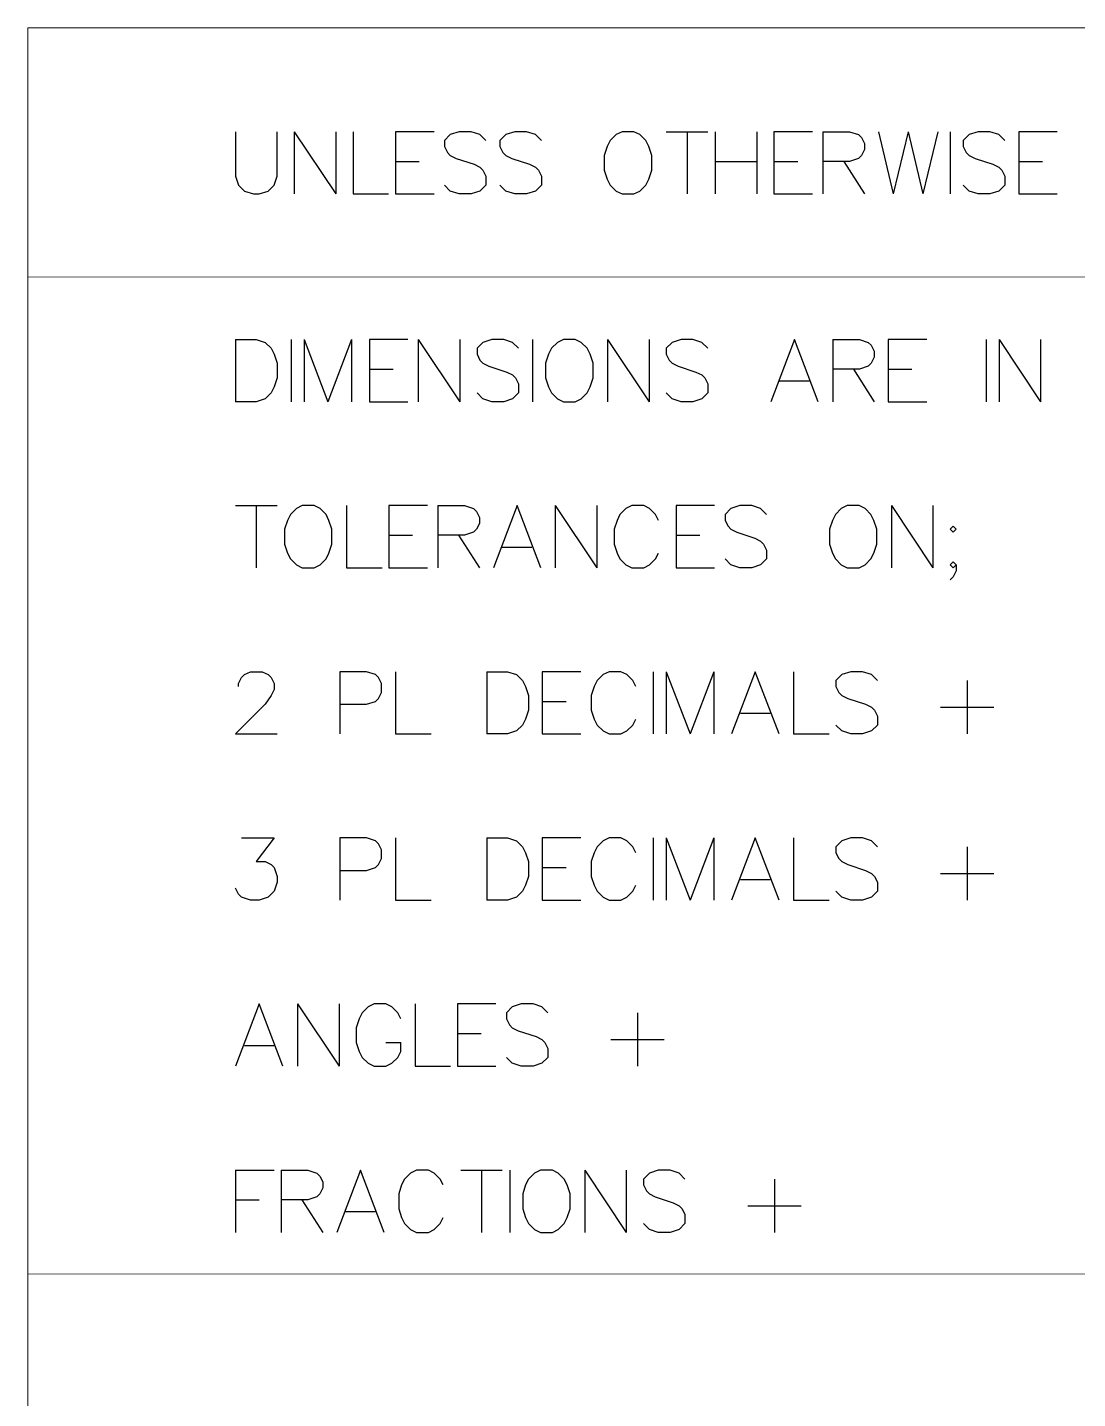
# Model space of a CAD drawing. Header units: millimetres. Extents: x 0 to 559, y 0 to 433.
# Drawn here: x 290.03 to 322.14, y 42.87 to 84.8 of the extents above; entities that cross this region are included whole.
import ezdxf

# ---------------------------------------------------------------- set-up
doc = ezdxf.new("R2010")
doc.units = ezdxf.units.MM
doc.layers.add('KeepOutLayer', color=6, linetype='Continuous')

msp = doc.modelspace()

# ---------------------------------------------------------------- linework, layer by layer
at = {"layer": 'KeepOutLayer'}
for p, q in [((296.392, 81.61), (296.392, 80.249)), ((296.392, 81.61), (296.392, 80.249)), ((297.662, 80.249), (297.662, 81.61)), ((297.662, 80.249), (297.662, 81.61)), ((298.188, 81.61), (298.188, 79.705)), ((298.188, 81.61), (299.458, 79.705)), ((298.188, 81.61), (298.188, 79.705)), ((298.188, 81.61), (299.458, 79.705)), ((299.458, 81.61), (299.458, 79.705)), ((299.458, 81.61), (299.458, 79.705)), ((299.984, 81.61), (299.984, 79.705)), ((299.984, 81.61), (299.984, 79.705)), ((302.46, 81.61), (301.281, 81.61)), ((301.281, 81.61), (301.281, 79.705)), ((302.46, 81.61), (301.281, 81.61)), ((301.281, 81.61), (301.281, 79.705)), ((302.959, 81.519), (302.777, 81.337)), ((302.959, 81.519), (302.777, 81.337)), ((302.777, 81.337), (302.777, 81.156)), ((302.777, 81.337), (302.777, 81.156)), ((303.231, 81.61), (302.959, 81.519)), ((303.231, 81.61), (302.959, 81.519)), ((303.594, 81.61), (303.231, 81.61)), ((303.594, 81.61), (303.231, 81.61)), ((303.866, 81.519), (303.594, 81.61)), ((303.866, 81.519), (303.594, 81.61)), ((304.047, 81.337), (303.866, 81.519)), ((304.047, 81.337), (303.866, 81.519)), ((304.655, 81.519), (304.473, 81.337)), ((304.655, 81.519), (304.473, 81.337)), ((304.473, 81.337), (304.473, 81.156)), ((304.473, 81.337), (304.473, 81.156)), ((304.927, 81.61), (304.655, 81.519)), ((304.927, 81.61), (304.655, 81.519)), ((305.29, 81.61), (304.927, 81.61)), ((305.29, 81.61), (304.927, 81.61)), ((305.562, 81.519), (305.29, 81.61)), ((305.562, 81.519), (305.29, 81.61)), ((305.743, 81.337), (305.562, 81.519)), ((305.743, 81.337), (305.562, 81.519)), ((307.847, 81.337), (307.756, 81.156)), ((307.847, 81.337), (307.756, 81.156)), ((308.028, 81.519), (307.847, 81.337)), ((308.028, 81.519), (307.847, 81.337)), ((308.21, 81.61), (308.028, 81.519)), ((308.21, 81.61), (308.028, 81.519)), ((308.573, 81.61), (308.21, 81.61)), ((308.573, 81.61), (308.21, 81.61)), ((308.754, 81.519), (308.573, 81.61)), ((308.754, 81.519), (308.573, 81.61)), ((308.935, 81.337), (308.754, 81.519)), ((308.935, 81.337), (308.754, 81.519)), ((309.026, 81.156), (308.935, 81.337)), ((309.026, 81.156), (308.935, 81.337)), ((309.561, 81.61), (310.831, 81.61)), ((309.561, 81.61), (310.831, 81.61)), ((310.196, 81.61), (310.196, 79.705)), ((310.196, 81.61), (310.196, 79.705)), ((311.058, 81.61), (311.058, 79.705)), ((311.058, 81.61), (311.058, 79.705)), ((312.327, 81.61), (312.327, 79.705)), ((312.327, 81.61), (312.327, 79.705)), ((314.032, 81.61), (312.853, 81.61)), ((312.853, 81.61), (312.853, 79.705)), ((314.032, 81.61), (312.853, 81.61)), ((312.853, 81.61), (312.853, 79.705)), ((314.35, 81.61), (314.35, 79.705)), ((314.35, 81.61), (315.166, 81.61)), ((314.35, 81.61), (314.35, 79.705)), ((314.35, 81.61), (315.166, 81.61)), ((315.166, 81.61), (315.438, 81.519)), ((315.166, 81.61), (315.438, 81.519)), ((315.438, 81.519), (315.529, 81.428)), ((315.438, 81.519), (315.529, 81.428)), ((315.529, 81.428), (315.62, 81.247)), ((315.529, 81.428), (315.62, 81.247)), ((316.046, 81.61), (316.499, 79.705)), ((316.046, 81.61), (316.499, 79.705)), ((316.953, 81.61), (316.499, 79.705)), ((316.953, 81.61), (316.499, 79.705)), ((316.953, 81.61), (317.406, 79.705)), ((316.953, 81.61), (317.406, 79.705)), ((317.86, 81.61), (317.406, 79.705)), ((317.86, 81.61), (317.406, 79.705)), ((318.241, 81.61), (318.241, 79.705)), ((318.241, 81.61), (318.241, 79.705)), ((318.821, 81.519), (318.64, 81.337)), ((318.821, 81.519), (318.64, 81.337)), ((318.64, 81.337), (318.64, 81.156)), ((318.64, 81.337), (318.64, 81.156)), ((319.093, 81.61), (318.821, 81.519)), ((319.093, 81.61), (318.821, 81.519)), ((319.456, 81.61), (319.093, 81.61)), ((319.456, 81.61), (319.093, 81.61)), ((319.728, 81.519), (319.456, 81.61)), ((319.728, 81.519), (319.456, 81.61)), ((319.91, 81.337), (319.728, 81.519)), ((319.91, 81.337), (319.728, 81.519)), ((321.515, 81.61), (320.336, 81.61)), ((320.336, 81.61), (320.336, 79.705)), ((321.515, 81.61), (320.336, 81.61)), ((320.336, 81.61), (320.336, 79.705)), ((302.777, 81.156), (302.868, 80.975)), ((302.777, 81.156), (302.868, 80.975)), ((302.868, 80.975), (302.959, 80.884)), ((302.868, 80.975), (302.959, 80.884)), ((304.473, 81.156), (304.564, 80.975)), ((304.473, 81.156), (304.564, 80.975)), ((304.564, 80.975), (304.655, 80.884)), ((304.564, 80.975), (304.655, 80.884)), ((307.756, 81.156), (307.666, 80.884)), ((307.756, 81.156), (307.666, 80.884)), ((309.117, 80.884), (309.026, 81.156)), ((309.117, 80.884), (309.026, 81.156)), ((315.62, 81.065), (315.529, 80.884)), ((315.62, 81.065), (315.529, 80.884)), ((315.62, 81.247), (315.62, 81.065)), ((315.62, 81.247), (315.62, 81.065)), ((318.64, 81.156), (318.73, 80.975)), ((318.64, 81.156), (318.73, 80.975)), ((318.73, 80.975), (318.821, 80.884)), ((318.73, 80.975), (318.821, 80.884)), ((301.281, 80.703), (302.006, 80.703)), ((301.281, 80.703), (302.006, 80.703)), ((302.959, 80.884), (303.14, 80.793)), ((302.959, 80.884), (303.14, 80.793)), ((303.14, 80.793), (303.684, 80.612)), ((303.14, 80.793), (303.684, 80.612)), ((303.684, 80.612), (303.866, 80.521)), ((303.684, 80.612), (303.866, 80.521)), ((303.866, 80.521), (303.956, 80.431)), ((303.866, 80.521), (303.956, 80.431)), ((304.655, 80.884), (304.836, 80.793)), ((304.655, 80.884), (304.836, 80.793)), ((304.836, 80.793), (305.38, 80.612)), ((304.836, 80.793), (305.38, 80.612)), ((305.38, 80.612), (305.562, 80.521)), ((305.38, 80.612), (305.562, 80.521)), ((305.562, 80.521), (305.652, 80.431)), ((305.562, 80.521), (305.652, 80.431)), ((307.666, 80.884), (307.666, 80.431)), ((307.666, 80.884), (307.666, 80.431)), ((309.117, 80.431), (309.117, 80.884)), ((309.117, 80.431), (309.117, 80.884)), ((311.058, 80.703), (312.327, 80.703)), ((311.058, 80.703), (312.327, 80.703)), ((312.853, 80.703), (313.579, 80.703)), ((312.853, 80.703), (313.579, 80.703)), ((315.166, 80.703), (314.35, 80.703)), ((315.166, 80.703), (314.35, 80.703)), ((314.985, 80.703), (315.62, 79.705)), ((314.985, 80.703), (315.62, 79.705)), ((315.438, 80.793), (315.166, 80.703)), ((315.438, 80.793), (315.166, 80.703)), ((315.529, 80.884), (315.438, 80.793)), ((315.529, 80.884), (315.438, 80.793)), ((318.821, 80.884), (319.003, 80.793)), ((318.821, 80.884), (319.003, 80.793)), ((319.003, 80.793), (319.547, 80.612)), ((319.003, 80.793), (319.547, 80.612)), ((319.547, 80.612), (319.728, 80.521)), ((319.547, 80.612), (319.728, 80.521)), ((319.728, 80.521), (319.819, 80.431)), ((319.728, 80.521), (319.819, 80.431)), ((320.336, 80.703), (321.061, 80.703)), ((320.336, 80.703), (321.061, 80.703)), ((296.392, 80.249), (296.483, 79.977)), ((296.392, 80.249), (296.483, 79.977)), ((297.571, 79.977), (297.662, 80.249)), ((297.571, 79.977), (297.662, 80.249)), ((303.956, 80.431), (304.047, 80.249)), ((303.956, 80.431), (304.047, 80.249)), ((304.047, 80.249), (304.047, 79.977)), ((304.047, 80.249), (304.047, 79.977)), ((305.652, 80.431), (305.743, 80.249)), ((305.652, 80.431), (305.743, 80.249)), ((305.743, 80.249), (305.743, 79.977)), ((305.743, 80.249), (305.743, 79.977)), ((307.666, 80.431), (307.756, 80.158)), ((307.666, 80.431), (307.756, 80.158)), ((307.756, 80.158), (307.847, 79.977)), ((307.756, 80.158), (307.847, 79.977)), ((308.935, 79.977), (309.026, 80.158)), ((308.935, 79.977), (309.026, 80.158)), ((309.026, 80.158), (309.117, 80.431)), ((309.026, 80.158), (309.117, 80.431)), ((319.819, 80.431), (319.91, 80.249)), ((319.819, 80.431), (319.91, 80.249)), ((319.91, 80.249), (319.91, 79.977)), ((319.91, 80.249), (319.91, 79.977)), ((296.483, 79.977), (296.664, 79.796)), ((296.483, 79.977), (296.664, 79.796)), ((296.664, 79.796), (296.937, 79.705)), ((296.664, 79.796), (296.937, 79.705)), ((296.937, 79.705), (297.118, 79.705)), ((296.937, 79.705), (297.118, 79.705)), ((297.118, 79.705), (297.39, 79.796)), ((297.118, 79.705), (297.39, 79.796)), ((297.39, 79.796), (297.571, 79.977)), ((297.39, 79.796), (297.571, 79.977)), ((299.984, 79.705), (301.072, 79.705)), ((299.984, 79.705), (301.072, 79.705)), ((301.281, 79.705), (302.46, 79.705)), ((301.281, 79.705), (302.46, 79.705)), ((302.959, 79.796), (302.777, 79.977)), ((302.959, 79.796), (302.777, 79.977)), ((303.231, 79.705), (302.959, 79.796)), ((303.231, 79.705), (302.959, 79.796)), ((303.594, 79.705), (303.231, 79.705)), ((303.594, 79.705), (303.231, 79.705)), ((303.866, 79.796), (303.594, 79.705)), ((303.866, 79.796), (303.594, 79.705)), ((304.047, 79.977), (303.866, 79.796)), ((304.047, 79.977), (303.866, 79.796)), ((304.655, 79.796), (304.473, 79.977)), ((304.655, 79.796), (304.473, 79.977)), ((304.927, 79.705), (304.655, 79.796)), ((304.927, 79.705), (304.655, 79.796)), ((305.29, 79.705), (304.927, 79.705)), ((305.29, 79.705), (304.927, 79.705)), ((305.562, 79.796), (305.29, 79.705)), ((305.562, 79.796), (305.29, 79.705)), ((305.743, 79.977), (305.562, 79.796)), ((305.743, 79.977), (305.562, 79.796)), ((307.847, 79.977), (308.028, 79.796)), ((307.847, 79.977), (308.028, 79.796)), ((308.028, 79.796), (308.21, 79.705)), ((308.028, 79.796), (308.21, 79.705)), ((308.21, 79.705), (308.573, 79.705)), ((308.21, 79.705), (308.573, 79.705)), ((308.573, 79.705), (308.754, 79.796)), ((308.573, 79.705), (308.754, 79.796)), ((308.754, 79.796), (308.935, 79.977)), ((308.754, 79.796), (308.935, 79.977)), ((312.853, 79.705), (314.032, 79.705)), ((312.853, 79.705), (314.032, 79.705)), ((318.821, 79.796), (318.64, 79.977)), ((318.821, 79.796), (318.64, 79.977)), ((319.093, 79.705), (318.821, 79.796)), ((319.093, 79.705), (318.821, 79.796)), ((319.456, 79.705), (319.093, 79.705)), ((319.456, 79.705), (319.093, 79.705)), ((319.728, 79.796), (319.456, 79.705)), ((319.728, 79.796), (319.456, 79.705)), ((319.91, 79.977), (319.728, 79.796)), ((319.91, 79.977), (319.728, 79.796)), ((320.336, 79.705), (321.515, 79.705)), ((320.336, 79.705), (321.515, 79.705)), ((296.392, 75.26), (296.392, 73.355)), ((296.392, 75.26), (297.027, 75.26)), ((296.392, 75.26), (296.392, 73.355)), ((296.392, 75.26), (297.027, 75.26)), ((297.027, 75.26), (297.299, 75.169)), ((297.027, 75.26), (297.299, 75.169)), ((297.299, 75.169), (297.481, 74.987)), ((297.299, 75.169), (297.481, 74.987)), ((298.088, 75.26), (298.088, 73.355)), ((298.088, 75.26), (298.088, 73.355)), ((298.487, 75.26), (298.487, 73.355)), ((298.487, 75.26), (299.213, 73.355)), ((298.487, 75.26), (298.487, 73.355)), ((298.487, 75.26), (299.213, 73.355)), ((299.939, 75.26), (299.213, 73.355)), ((299.939, 75.26), (299.213, 73.355)), ((299.939, 75.26), (299.939, 73.355)), ((299.939, 75.26), (299.939, 73.355)), ((301.662, 75.26), (300.483, 75.26)), ((300.483, 75.26), (300.483, 73.355)), ((301.662, 75.26), (300.483, 75.26)), ((300.483, 75.26), (300.483, 73.355)), ((301.979, 75.26), (301.979, 73.355)), ((301.979, 75.26), (303.249, 73.355)), ((301.979, 75.26), (301.979, 73.355)), ((301.979, 75.26), (303.249, 73.355)), ((303.249, 75.26), (303.249, 73.355)), ((303.249, 75.26), (303.249, 73.355)), ((303.956, 75.169), (303.775, 74.987)), ((303.956, 75.169), (303.775, 74.987)), ((304.228, 75.26), (303.956, 75.169)), ((304.228, 75.26), (303.956, 75.169)), ((304.591, 75.26), (304.228, 75.26)), ((304.591, 75.26), (304.228, 75.26)), ((304.863, 75.169), (304.591, 75.26)), ((304.863, 75.169), (304.591, 75.26)), ((305.045, 74.987), (304.863, 75.169)), ((305.045, 74.987), (304.863, 75.169)), ((305.471, 75.26), (305.471, 73.355)), ((305.471, 75.26), (305.471, 73.355)), ((306.233, 75.169), (306.051, 74.987)), ((306.233, 75.169), (306.051, 74.987)), ((306.414, 75.26), (306.233, 75.169)), ((306.414, 75.26), (306.233, 75.169)), ((306.777, 75.26), (306.414, 75.26)), ((306.777, 75.26), (306.414, 75.26)), ((306.958, 75.169), (306.777, 75.26)), ((306.958, 75.169), (306.777, 75.26)), ((307.14, 74.987), (306.958, 75.169)), ((307.14, 74.987), (306.958, 75.169)), ((307.765, 75.26), (307.765, 73.355)), ((307.765, 75.26), (309.035, 73.355)), ((307.765, 75.26), (307.765, 73.355)), ((307.765, 75.26), (309.035, 73.355)), ((309.035, 75.26), (309.035, 73.355)), ((309.035, 75.26), (309.035, 73.355)), ((309.743, 75.169), (309.561, 74.987)), ((309.743, 75.169), (309.561, 74.987)), ((310.015, 75.26), (309.743, 75.169)), ((310.015, 75.26), (309.743, 75.169)), ((310.377, 75.26), (310.015, 75.26)), ((310.377, 75.26), (310.015, 75.26)), ((310.65, 75.169), (310.377, 75.26)), ((310.65, 75.169), (310.377, 75.26)), ((310.831, 74.987), (310.65, 75.169)), ((310.831, 74.987), (310.65, 75.169)), ((313.479, 75.26), (312.754, 73.355)), ((313.479, 75.26), (312.754, 73.355)), ((314.205, 73.355), (313.479, 75.26)), ((314.205, 73.355), (313.479, 75.26)), ((314.649, 75.26), (314.649, 73.355)), ((314.649, 75.26), (315.465, 75.26)), ((314.649, 75.26), (314.649, 73.355)), ((314.649, 75.26), (315.465, 75.26)), ((315.465, 75.26), (315.738, 75.169)), ((315.465, 75.26), (315.738, 75.169)), ((315.738, 75.169), (315.828, 75.078)), ((315.738, 75.169), (315.828, 75.078)), ((315.828, 75.078), (315.919, 74.897)), ((315.828, 75.078), (315.919, 74.897)), ((317.524, 75.26), (316.345, 75.26)), ((316.345, 75.26), (316.345, 73.355)), ((317.524, 75.26), (316.345, 75.26)), ((316.345, 75.26), (316.345, 73.355)), ((319.338, 75.26), (319.338, 73.355)), ((319.338, 75.26), (319.338, 73.355)), ((319.737, 75.26), (319.737, 73.355)), ((319.737, 75.26), (321.007, 73.355)), ((319.737, 75.26), (319.737, 73.355)), ((319.737, 75.26), (321.007, 73.355)), ((321.007, 75.26), (321.007, 73.355)), ((321.007, 75.26), (321.007, 73.355)), ((297.481, 74.987), (297.571, 74.806)), ((297.481, 74.987), (297.571, 74.806)), ((297.571, 74.806), (297.662, 74.534)), ((297.571, 74.806), (297.662, 74.534)), ((303.775, 74.987), (303.775, 74.806)), ((303.775, 74.987), (303.775, 74.806)), ((303.775, 74.806), (303.866, 74.625)), ((303.775, 74.806), (303.866, 74.625)), ((303.866, 74.625), (303.956, 74.534)), ((303.866, 74.625), (303.956, 74.534)), ((305.961, 74.806), (305.87, 74.534)), ((305.961, 74.806), (305.87, 74.534)), ((306.051, 74.987), (305.961, 74.806)), ((306.051, 74.987), (305.961, 74.806)), ((307.23, 74.806), (307.14, 74.987)), ((307.23, 74.806), (307.14, 74.987)), ((307.321, 74.534), (307.23, 74.806)), ((307.321, 74.534), (307.23, 74.806)), ((309.561, 74.987), (309.561, 74.806)), ((309.561, 74.987), (309.561, 74.806)), ((309.561, 74.806), (309.652, 74.625)), ((309.561, 74.806), (309.652, 74.625)), ((309.652, 74.625), (309.743, 74.534)), ((309.652, 74.625), (309.743, 74.534)), ((315.919, 74.715), (315.828, 74.534)), ((315.919, 74.715), (315.828, 74.534)), ((315.919, 74.897), (315.919, 74.715)), ((315.919, 74.897), (315.919, 74.715)), ((297.662, 74.534), (297.662, 74.081)), ((297.662, 74.534), (297.662, 74.081)), ((300.483, 74.353), (301.208, 74.353)), ((300.483, 74.353), (301.208, 74.353)), ((303.956, 74.534), (304.138, 74.443)), ((303.956, 74.534), (304.138, 74.443)), ((304.138, 74.443), (304.682, 74.262)), ((304.138, 74.443), (304.682, 74.262)), ((304.682, 74.262), (304.863, 74.171)), ((304.682, 74.262), (304.863, 74.171)), ((305.87, 74.534), (305.87, 74.081)), ((305.87, 74.534), (305.87, 74.081)), ((307.321, 74.081), (307.321, 74.534)), ((307.321, 74.081), (307.321, 74.534)), ((309.743, 74.534), (309.924, 74.443)), ((309.743, 74.534), (309.924, 74.443)), ((309.924, 74.443), (310.468, 74.262)), ((309.924, 74.443), (310.468, 74.262)), ((310.468, 74.262), (310.65, 74.171)), ((310.468, 74.262), (310.65, 74.171)), ((315.465, 74.353), (314.649, 74.353)), ((315.465, 74.353), (314.649, 74.353)), ((315.284, 74.353), (315.919, 73.355)), ((315.284, 74.353), (315.919, 73.355)), ((315.738, 74.443), (315.465, 74.353)), ((315.738, 74.443), (315.465, 74.353)), ((315.828, 74.534), (315.738, 74.443)), ((315.828, 74.534), (315.738, 74.443)), ((316.345, 74.353), (317.071, 74.353)), ((316.345, 74.353), (317.071, 74.353)), ((297.571, 73.808), (297.481, 73.627)), ((297.571, 73.808), (297.481, 73.627)), ((297.662, 74.081), (297.571, 73.808)), ((297.662, 74.081), (297.571, 73.808)), ((304.863, 74.171), (304.954, 74.081)), ((304.863, 74.171), (304.954, 74.081)), ((304.954, 74.081), (305.045, 73.899)), ((304.954, 74.081), (305.045, 73.899)), ((305.045, 73.899), (305.045, 73.627)), ((305.045, 73.899), (305.045, 73.627)), ((305.87, 74.081), (305.961, 73.808)), ((305.87, 74.081), (305.961, 73.808)), ((305.961, 73.808), (306.051, 73.627)), ((305.961, 73.808), (306.051, 73.627)), ((307.14, 73.627), (307.23, 73.808)), ((307.14, 73.627), (307.23, 73.808)), ((307.23, 73.808), (307.321, 74.081)), ((307.23, 73.808), (307.321, 74.081)), ((310.65, 74.171), (310.74, 74.081)), ((310.65, 74.171), (310.74, 74.081)), ((310.74, 74.081), (310.831, 73.899)), ((310.74, 74.081), (310.831, 73.899)), ((310.831, 73.899), (310.831, 73.627)), ((310.831, 73.899), (310.831, 73.627)), ((313.026, 73.99), (313.933, 73.99)), ((313.026, 73.99), (313.933, 73.99)), ((297.299, 73.446), (297.027, 73.355)), ((297.299, 73.446), (297.027, 73.355)), ((297.481, 73.627), (297.299, 73.446)), ((297.481, 73.627), (297.299, 73.446)), ((303.956, 73.446), (303.775, 73.627)), ((303.956, 73.446), (303.775, 73.627)), ((304.228, 73.355), (303.956, 73.446)), ((304.228, 73.355), (303.956, 73.446)), ((304.863, 73.446), (304.591, 73.355)), ((304.863, 73.446), (304.591, 73.355)), ((305.045, 73.627), (304.863, 73.446)), ((305.045, 73.627), (304.863, 73.446)), ((306.051, 73.627), (306.233, 73.446)), ((306.051, 73.627), (306.233, 73.446)), ((306.233, 73.446), (306.414, 73.355)), ((306.233, 73.446), (306.414, 73.355)), ((306.777, 73.355), (306.958, 73.446)), ((306.777, 73.355), (306.958, 73.446)), ((306.958, 73.446), (307.14, 73.627)), ((306.958, 73.446), (307.14, 73.627)), ((309.743, 73.446), (309.561, 73.627)), ((309.743, 73.446), (309.561, 73.627)), ((310.015, 73.355), (309.743, 73.446)), ((310.015, 73.355), (309.743, 73.446)), ((310.65, 73.446), (310.377, 73.355)), ((310.65, 73.446), (310.377, 73.355)), ((310.831, 73.627), (310.65, 73.446)), ((310.831, 73.627), (310.65, 73.446)), ((297.027, 73.355), (296.392, 73.355)), ((297.027, 73.355), (296.392, 73.355)), ((300.483, 73.355), (301.662, 73.355)), ((300.483, 73.355), (301.662, 73.355)), ((304.591, 73.355), (304.228, 73.355)), ((304.591, 73.355), (304.228, 73.355)), ((306.414, 73.355), (306.777, 73.355)), ((306.414, 73.355), (306.777, 73.355)), ((310.377, 73.355), (310.015, 73.355)), ((310.377, 73.355), (310.015, 73.355)), ((316.345, 73.355), (317.524, 73.355)), ((316.345, 73.355), (317.524, 73.355)), ((296.392, 70.18), (297.662, 70.18)), ((296.392, 70.18), (297.662, 70.18)), ((297.027, 70.18), (297.027, 68.275)), ((297.027, 70.18), (297.027, 68.275)), ((298.252, 70.089), (298.07, 69.907)), ((298.252, 70.089), (298.07, 69.907)), ((298.433, 70.18), (298.252, 70.089)), ((298.433, 70.18), (298.252, 70.089)), ((298.796, 70.18), (298.433, 70.18)), ((298.796, 70.18), (298.433, 70.18)), ((298.977, 70.089), (298.796, 70.18)), ((298.977, 70.089), (298.796, 70.18)), ((299.159, 69.907), (298.977, 70.089)), ((299.159, 69.907), (298.977, 70.089)), ((299.784, 70.18), (299.784, 68.275)), ((299.784, 70.18), (299.784, 68.275)), ((302.26, 70.18), (301.081, 70.18)), ((301.081, 70.18), (301.081, 68.275)), ((302.26, 70.18), (301.081, 70.18)), ((301.081, 70.18), (301.081, 68.275)), ((302.578, 70.18), (302.578, 68.275)), ((302.578, 70.18), (303.394, 70.18)), ((302.578, 70.18), (302.578, 68.275)), ((302.578, 70.18), (303.394, 70.18)), ((303.394, 70.18), (303.666, 70.089)), ((303.394, 70.18), (303.666, 70.089)), ((303.666, 70.089), (303.757, 69.998)), ((303.666, 70.089), (303.757, 69.998)), ((304.999, 70.18), (304.274, 68.275)), ((304.999, 70.18), (304.274, 68.275)), ((305.725, 68.275), (304.999, 70.18)), ((305.725, 68.275), (304.999, 70.18)), ((306.169, 70.18), (306.169, 68.275)), ((306.169, 70.18), (307.439, 68.275)), ((306.169, 70.18), (306.169, 68.275)), ((306.169, 70.18), (307.439, 68.275)), ((307.439, 70.18), (307.439, 68.275)), ((307.439, 70.18), (307.439, 68.275)), ((308.328, 70.089), (308.146, 69.907)), ((308.328, 70.089), (308.146, 69.907)), ((308.509, 70.18), (308.328, 70.089)), ((308.509, 70.18), (308.328, 70.089)), ((308.872, 70.18), (308.509, 70.18)), ((308.872, 70.18), (308.509, 70.18)), ((309.053, 70.089), (308.872, 70.18)), ((309.053, 70.089), (308.872, 70.18)), ((309.235, 69.907), (309.053, 70.089)), ((309.235, 69.907), (309.053, 70.089)), ((311.04, 70.18), (309.861, 70.18)), ((309.861, 70.18), (309.861, 68.275)), ((311.04, 70.18), (309.861, 70.18)), ((309.861, 70.18), (309.861, 68.275)), ((311.538, 70.089), (311.357, 69.907)), ((311.538, 70.089), (311.357, 69.907)), ((311.81, 70.18), (311.538, 70.089)), ((311.81, 70.18), (311.538, 70.089)), ((312.173, 70.18), (311.81, 70.18)), ((312.173, 70.18), (311.81, 70.18)), ((312.445, 70.089), (312.173, 70.18)), ((312.445, 70.089), (312.173, 70.18)), ((312.627, 69.907), (312.445, 70.089)), ((312.627, 69.907), (312.445, 70.089)), ((314.912, 70.089), (314.731, 69.907)), ((314.912, 70.089), (314.731, 69.907)), ((315.094, 70.18), (314.912, 70.089)), ((315.094, 70.18), (314.912, 70.089)), ((315.456, 70.18), (315.094, 70.18)), ((315.456, 70.18), (315.094, 70.18)), ((315.638, 70.089), (315.456, 70.18)), ((315.638, 70.089), (315.456, 70.18)), ((315.819, 69.907), (315.638, 70.089)), ((315.819, 69.907), (315.638, 70.089)), ((316.445, 70.18), (316.445, 68.275)), ((316.445, 70.18), (317.715, 68.275)), ((316.445, 70.18), (316.445, 68.275)), ((316.445, 70.18), (317.715, 68.275)), ((317.715, 70.18), (317.715, 68.275)), ((317.715, 70.18), (317.715, 68.275)), ((297.98, 69.726), (297.889, 69.454)), ((297.98, 69.726), (297.889, 69.454)), ((298.07, 69.907), (297.98, 69.726)), ((298.07, 69.907), (297.98, 69.726)), ((299.249, 69.726), (299.159, 69.907)), ((299.249, 69.726), (299.159, 69.907)), ((299.34, 69.454), (299.249, 69.726)), ((299.34, 69.454), (299.249, 69.726)), ((303.757, 69.998), (303.847, 69.817)), ((303.757, 69.998), (303.847, 69.817)), ((303.847, 69.635), (303.757, 69.454)), ((303.847, 69.635), (303.757, 69.454)), ((303.847, 69.817), (303.847, 69.635)), ((303.847, 69.817), (303.847, 69.635)), ((308.056, 69.726), (307.965, 69.454)), ((308.056, 69.726), (307.965, 69.454)), ((308.146, 69.907), (308.056, 69.726)), ((308.146, 69.907), (308.056, 69.726)), ((309.325, 69.726), (309.235, 69.907)), ((309.325, 69.726), (309.235, 69.907)), ((311.357, 69.907), (311.357, 69.726)), ((311.357, 69.907), (311.357, 69.726)), ((311.357, 69.726), (311.448, 69.545)), ((311.357, 69.726), (311.448, 69.545)), ((314.64, 69.726), (314.549, 69.454)), ((314.64, 69.726), (314.549, 69.454)), ((314.731, 69.907), (314.64, 69.726)), ((314.731, 69.907), (314.64, 69.726)), ((315.91, 69.726), (315.819, 69.907)), ((315.91, 69.726), (315.819, 69.907)), ((316.001, 69.454), (315.91, 69.726)), ((316.001, 69.454), (315.91, 69.726)), ((297.889, 69.454), (297.889, 69.001)), ((297.889, 69.454), (297.889, 69.001)), ((299.34, 69.001), (299.34, 69.454)), ((299.34, 69.001), (299.34, 69.454)), ((301.081, 69.273), (301.807, 69.273)), ((301.081, 69.273), (301.807, 69.273)), ((303.394, 69.273), (302.578, 69.273)), ((303.394, 69.273), (302.578, 69.273)), ((303.213, 69.273), (303.847, 68.275)), ((303.213, 69.273), (303.847, 68.275)), ((303.666, 69.363), (303.394, 69.273)), ((303.666, 69.363), (303.394, 69.273)), ((303.757, 69.454), (303.666, 69.363)), ((303.757, 69.454), (303.666, 69.363)), ((307.965, 69.454), (307.965, 69.001)), ((307.965, 69.454), (307.965, 69.001)), ((309.861, 69.273), (310.586, 69.273)), ((309.861, 69.273), (310.586, 69.273)), ((311.448, 69.545), (311.538, 69.454)), ((311.448, 69.545), (311.538, 69.454)), ((311.538, 69.454), (311.72, 69.363)), ((311.538, 69.454), (311.72, 69.363)), ((311.72, 69.363), (312.264, 69.182)), ((311.72, 69.363), (312.264, 69.182)), ((312.264, 69.182), (312.445, 69.091)), ((312.264, 69.182), (312.445, 69.091)), ((314.549, 69.454), (314.549, 69.001)), ((314.549, 69.454), (314.549, 69.001)), ((316.001, 69.001), (316.001, 69.454)), ((316.001, 69.001), (316.001, 69.454)), ((318.331, 69.545), (318.241, 69.454)), ((318.331, 69.545), (318.241, 69.454)), ((318.241, 69.454), (318.331, 69.363)), ((318.241, 69.454), (318.331, 69.363)), ((318.422, 69.454), (318.331, 69.545)), ((318.422, 69.454), (318.331, 69.545)), ((318.331, 69.363), (318.422, 69.454)), ((318.331, 69.363), (318.422, 69.454)), ((297.889, 69.001), (297.98, 68.728)), ((297.889, 69.001), (297.98, 68.728)), ((299.249, 68.728), (299.34, 69.001)), ((299.249, 68.728), (299.34, 69.001)), ((304.546, 68.91), (305.453, 68.91)), ((304.546, 68.91), (305.453, 68.91)), ((307.965, 69.001), (308.056, 68.728)), ((307.965, 69.001), (308.056, 68.728)), ((312.445, 69.091), (312.536, 69.001)), ((312.445, 69.091), (312.536, 69.001)), ((312.536, 69.001), (312.627, 68.819)), ((312.536, 69.001), (312.627, 68.819)), ((312.627, 68.819), (312.627, 68.547)), ((312.627, 68.819), (312.627, 68.547)), ((314.549, 69.001), (314.64, 68.728)), ((314.549, 69.001), (314.64, 68.728)), ((315.91, 68.728), (316.001, 69.001)), ((315.91, 68.728), (316.001, 69.001)), ((297.98, 68.728), (298.07, 68.547)), ((297.98, 68.728), (298.07, 68.547)), ((298.07, 68.547), (298.252, 68.366)), ((298.07, 68.547), (298.252, 68.366)), ((298.252, 68.366), (298.433, 68.275)), ((298.252, 68.366), (298.433, 68.275)), ((298.796, 68.275), (298.977, 68.366)), ((298.796, 68.275), (298.977, 68.366)), ((298.977, 68.366), (299.159, 68.547)), ((298.977, 68.366), (299.159, 68.547)), ((299.159, 68.547), (299.249, 68.728)), ((299.159, 68.547), (299.249, 68.728)), ((308.056, 68.728), (308.146, 68.547)), ((308.056, 68.728), (308.146, 68.547)), ((308.146, 68.547), (308.328, 68.366)), ((308.146, 68.547), (308.328, 68.366)), ((308.328, 68.366), (308.509, 68.275)), ((308.328, 68.366), (308.509, 68.275)), ((308.872, 68.275), (309.053, 68.366)), ((308.872, 68.275), (309.053, 68.366)), ((309.053, 68.366), (309.235, 68.547)), ((309.053, 68.366), (309.235, 68.547)), ((309.235, 68.547), (309.325, 68.728)), ((309.235, 68.547), (309.325, 68.728)), ((311.538, 68.366), (311.357, 68.547)), ((311.538, 68.366), (311.357, 68.547)), ((311.81, 68.275), (311.538, 68.366)), ((311.81, 68.275), (311.538, 68.366)), ((312.445, 68.366), (312.173, 68.275)), ((312.445, 68.366), (312.173, 68.275)), ((312.627, 68.547), (312.445, 68.366)), ((312.627, 68.547), (312.445, 68.366)), ((314.64, 68.728), (314.731, 68.547)), ((314.64, 68.728), (314.731, 68.547)), ((314.731, 68.547), (314.912, 68.366)), ((314.731, 68.547), (314.912, 68.366)), ((314.912, 68.366), (315.094, 68.275)), ((314.912, 68.366), (315.094, 68.275)), ((315.456, 68.275), (315.638, 68.366)), ((315.456, 68.275), (315.638, 68.366)), ((315.638, 68.366), (315.819, 68.547)), ((315.638, 68.366), (315.819, 68.547)), ((315.819, 68.547), (315.91, 68.728)), ((315.819, 68.547), (315.91, 68.728)), ((318.241, 68.366), (318.331, 68.456)), ((318.241, 68.366), (318.331, 68.456)), ((318.331, 68.275), (318.241, 68.366)), ((318.331, 68.275), (318.241, 68.366)), ((318.331, 68.456), (318.422, 68.366)), ((318.331, 68.456), (318.422, 68.366)), ((318.422, 68.366), (318.331, 68.275)), ((318.422, 68.366), (318.331, 68.275)), ((318.422, 68.366), (318.422, 68.184)), ((318.422, 68.366), (318.422, 68.184)), ((298.433, 68.275), (298.796, 68.275)), ((298.433, 68.275), (298.796, 68.275)), ((299.784, 68.275), (300.873, 68.275)), ((299.784, 68.275), (300.873, 68.275)), ((301.081, 68.275), (302.26, 68.275)), ((301.081, 68.275), (302.26, 68.275)), ((308.509, 68.275), (308.872, 68.275)), ((308.509, 68.275), (308.872, 68.275)), ((309.861, 68.275), (311.04, 68.275)), ((309.861, 68.275), (311.04, 68.275)), ((312.173, 68.275), (311.81, 68.275)), ((312.173, 68.275), (311.81, 68.275)), ((315.094, 68.275), (315.456, 68.275)), ((315.094, 68.275), (315.456, 68.275)), ((318.331, 68.003), (318.241, 67.912)), ((318.331, 68.003), (318.241, 67.912)), ((318.422, 68.184), (318.331, 68.003)), ((318.422, 68.184), (318.331, 68.003)), ((296.574, 64.918), (296.664, 65.009)), ((296.574, 64.918), (296.664, 65.009)), ((296.664, 65.009), (296.846, 65.1)), ((296.664, 65.009), (296.846, 65.1)), ((296.846, 65.1), (297.209, 65.1)), ((296.846, 65.1), (297.209, 65.1)), ((297.209, 65.1), (297.39, 65.009)), ((297.209, 65.1), (297.39, 65.009)), ((297.39, 65.009), (297.481, 64.918)), ((297.39, 65.009), (297.481, 64.918)), ((300.401, 65.1), (299.585, 65.1)), ((299.585, 65.1), (299.585, 63.195)), ((300.401, 65.1), (299.585, 65.1)), ((299.585, 65.1), (299.585, 63.195)), ((300.673, 65.009), (300.401, 65.1)), ((300.673, 65.009), (300.401, 65.1)), ((300.764, 64.918), (300.673, 65.009)), ((300.764, 64.918), (300.673, 65.009)), ((301.281, 65.1), (301.281, 63.195)), ((301.281, 65.1), (301.281, 63.195)), ((304.074, 65.1), (304.074, 63.195)), ((304.074, 65.1), (304.709, 65.1)), ((304.074, 65.1), (304.074, 63.195)), ((304.074, 65.1), (304.709, 65.1)), ((304.709, 65.1), (304.981, 65.009)), ((304.709, 65.1), (304.981, 65.009)), ((304.981, 65.009), (305.163, 64.827)), ((304.981, 65.009), (305.163, 64.827)), ((306.949, 65.1), (305.77, 65.1)), ((305.77, 65.1), (305.77, 63.195)), ((306.949, 65.1), (305.77, 65.1)), ((305.77, 65.1), (305.77, 63.195)), ((307.629, 65.009), (307.448, 64.827)), ((307.629, 65.009), (307.448, 64.827)), ((307.811, 65.1), (307.629, 65.009)), ((307.811, 65.1), (307.629, 65.009)), ((308.174, 65.1), (307.811, 65.1)), ((308.174, 65.1), (307.811, 65.1)), ((308.355, 65.009), (308.174, 65.1)), ((308.355, 65.009), (308.174, 65.1)), ((308.536, 64.827), (308.355, 65.009)), ((308.536, 64.827), (308.355, 65.009)), ((309.162, 65.1), (309.162, 63.195)), ((309.162, 65.1), (309.162, 63.195)), ((309.561, 65.1), (309.561, 63.195)), ((309.561, 65.1), (310.287, 63.195)), ((309.561, 65.1), (309.561, 63.195)), ((309.561, 65.1), (310.287, 63.195)), ((311.012, 65.1), (310.287, 63.195)), ((311.012, 65.1), (310.287, 63.195)), ((311.012, 65.1), (311.012, 63.195)), ((311.012, 65.1), (311.012, 63.195)), ((312.282, 65.1), (311.557, 63.195)), ((312.282, 65.1), (311.557, 63.195)), ((313.008, 63.195), (312.282, 65.1)), ((313.008, 63.195), (312.282, 65.1)), ((313.452, 65.1), (313.452, 63.195)), ((313.452, 65.1), (313.452, 63.195)), ((314.93, 65.009), (314.749, 64.827)), ((314.93, 65.009), (314.749, 64.827)), ((315.202, 65.1), (314.93, 65.009)), ((315.202, 65.1), (314.93, 65.009)), ((315.565, 65.1), (315.202, 65.1)), ((315.565, 65.1), (315.202, 65.1)), ((315.837, 65.009), (315.565, 65.1)), ((315.837, 65.009), (315.565, 65.1)), ((316.019, 64.827), (315.837, 65.009)), ((316.019, 64.827), (315.837, 65.009)), ((296.483, 64.737), (296.574, 64.918)), ((296.483, 64.737), (296.574, 64.918)), ((296.483, 64.646), (296.483, 64.737)), ((296.483, 64.646), (296.483, 64.737)), ((297.481, 64.918), (297.571, 64.737)), ((297.481, 64.918), (297.571, 64.737)), ((297.571, 64.737), (297.571, 64.555)), ((297.571, 64.737), (297.571, 64.555)), ((300.855, 64.737), (300.764, 64.918)), ((300.855, 64.737), (300.764, 64.918)), ((300.855, 64.465), (300.855, 64.737)), ((300.855, 64.465), (300.855, 64.737)), ((305.163, 64.827), (305.253, 64.646)), ((305.163, 64.827), (305.253, 64.646)), ((305.253, 64.646), (305.344, 64.374)), ((305.253, 64.646), (305.344, 64.374)), ((307.357, 64.646), (307.267, 64.374)), ((307.357, 64.646), (307.267, 64.374)), ((307.448, 64.827), (307.357, 64.646)), ((307.448, 64.827), (307.357, 64.646)), ((308.627, 64.646), (308.536, 64.827)), ((308.627, 64.646), (308.536, 64.827)), ((314.749, 64.827), (314.749, 64.646)), ((314.749, 64.827), (314.749, 64.646)), ((314.749, 64.646), (314.84, 64.465)), ((314.749, 64.646), (314.84, 64.465)), ((318.758, 64.827), (318.758, 63.195)), ((318.758, 64.827), (318.758, 63.195)), ((297.481, 64.374), (297.299, 64.102)), ((297.481, 64.374), (297.299, 64.102)), ((297.571, 64.555), (297.481, 64.374)), ((297.571, 64.555), (297.481, 64.374)), ((300.401, 64.102), (300.673, 64.193)), ((300.401, 64.102), (300.673, 64.193)), ((300.673, 64.193), (300.764, 64.283)), ((300.673, 64.193), (300.764, 64.283)), ((300.764, 64.283), (300.855, 64.465)), ((300.764, 64.283), (300.855, 64.465)), ((305.344, 64.374), (305.344, 63.921)), ((305.344, 64.374), (305.344, 63.921)), ((305.77, 64.193), (306.496, 64.193)), ((305.77, 64.193), (306.496, 64.193)), ((307.267, 64.374), (307.267, 63.921)), ((307.267, 64.374), (307.267, 63.921)), ((314.84, 64.465), (314.93, 64.374)), ((314.84, 64.465), (314.93, 64.374)), ((314.93, 64.374), (315.112, 64.283)), ((314.93, 64.374), (315.112, 64.283)), ((315.112, 64.283), (315.656, 64.102)), ((315.112, 64.283), (315.656, 64.102)), ((297.299, 64.102), (296.392, 63.195)), ((297.299, 64.102), (296.392, 63.195)), ((299.585, 64.102), (300.401, 64.102)), ((299.585, 64.102), (300.401, 64.102)), ((305.344, 63.921), (305.253, 63.648)), ((305.344, 63.921), (305.253, 63.648)), ((307.267, 63.921), (307.357, 63.648)), ((307.267, 63.921), (307.357, 63.648)), ((311.829, 63.83), (312.736, 63.83)), ((311.829, 63.83), (312.736, 63.83)), ((315.656, 64.102), (315.837, 64.011)), ((315.656, 64.102), (315.837, 64.011)), ((315.837, 64.011), (315.928, 63.921)), ((315.837, 64.011), (315.928, 63.921)), ((315.928, 63.921), (316.019, 63.739)), ((315.928, 63.921), (316.019, 63.739)), ((316.019, 63.739), (316.019, 63.467)), ((316.019, 63.739), (316.019, 63.467)), ((317.941, 64.011), (319.574, 64.011)), ((317.941, 64.011), (319.574, 64.011)), ((305.163, 63.467), (304.981, 63.286)), ((305.163, 63.467), (304.981, 63.286)), ((305.253, 63.648), (305.163, 63.467)), ((305.253, 63.648), (305.163, 63.467)), ((307.357, 63.648), (307.448, 63.467)), ((307.357, 63.648), (307.448, 63.467)), ((307.448, 63.467), (307.629, 63.286)), ((307.448, 63.467), (307.629, 63.286)), ((308.355, 63.286), (308.536, 63.467)), ((308.355, 63.286), (308.536, 63.467)), ((308.536, 63.467), (308.627, 63.648)), ((308.536, 63.467), (308.627, 63.648)), ((314.93, 63.286), (314.749, 63.467)), ((314.93, 63.286), (314.749, 63.467)), ((316.019, 63.467), (315.837, 63.286)), ((316.019, 63.467), (315.837, 63.286)), ((296.392, 63.195), (297.662, 63.195)), ((296.392, 63.195), (297.662, 63.195)), ((301.281, 63.195), (302.369, 63.195)), ((301.281, 63.195), (302.369, 63.195)), ((304.709, 63.195), (304.074, 63.195)), ((304.709, 63.195), (304.074, 63.195)), ((304.981, 63.286), (304.709, 63.195)), ((304.981, 63.286), (304.709, 63.195)), ((305.77, 63.195), (306.949, 63.195)), ((305.77, 63.195), (306.949, 63.195)), ((307.629, 63.286), (307.811, 63.195)), ((307.629, 63.286), (307.811, 63.195)), ((307.811, 63.195), (308.174, 63.195)), ((307.811, 63.195), (308.174, 63.195)), ((308.174, 63.195), (308.355, 63.286)), ((308.174, 63.195), (308.355, 63.286)), ((313.452, 63.195), (314.54, 63.195)), ((313.452, 63.195), (314.54, 63.195)), ((315.202, 63.195), (314.93, 63.286)), ((315.202, 63.195), (314.93, 63.286)), ((315.565, 63.195), (315.202, 63.195)), ((315.565, 63.195), (315.202, 63.195)), ((315.837, 63.286), (315.565, 63.195)), ((315.837, 63.286), (315.565, 63.195)), ((296.574, 60.02), (297.571, 60.02)), ((296.574, 60.02), (297.571, 60.02)), ((297.571, 60.02), (297.027, 59.294)), ((297.571, 60.02), (297.027, 59.294)), ((300.401, 60.02), (299.585, 60.02)), ((299.585, 60.02), (299.585, 58.115)), ((300.401, 60.02), (299.585, 60.02)), ((299.585, 60.02), (299.585, 58.115)), ((300.673, 59.929), (300.401, 60.02)), ((300.673, 59.929), (300.401, 60.02)), ((301.281, 60.02), (301.281, 58.115)), ((301.281, 60.02), (301.281, 58.115)), ((304.074, 60.02), (304.074, 58.115)), ((304.074, 60.02), (304.709, 60.02)), ((304.074, 60.02), (304.074, 58.115)), ((304.074, 60.02), (304.709, 60.02)), ((304.709, 60.02), (304.981, 59.929)), ((304.709, 60.02), (304.981, 59.929)), ((306.949, 60.02), (305.77, 60.02)), ((305.77, 60.02), (305.77, 58.115)), ((306.949, 60.02), (305.77, 60.02)), ((305.77, 60.02), (305.77, 58.115)), ((307.811, 60.02), (307.629, 59.929)), ((307.811, 60.02), (307.629, 59.929)), ((308.174, 60.02), (307.811, 60.02)), ((308.174, 60.02), (307.811, 60.02)), ((308.355, 59.929), (308.174, 60.02)), ((308.355, 59.929), (308.174, 60.02)), ((309.162, 60.02), (309.162, 58.115)), ((309.162, 60.02), (309.162, 58.115)), ((309.561, 60.02), (309.561, 58.115)), ((309.561, 60.02), (310.287, 58.115)), ((309.561, 60.02), (309.561, 58.115)), ((309.561, 60.02), (310.287, 58.115)), ((311.012, 60.02), (310.287, 58.115)), ((311.012, 60.02), (310.287, 58.115)), ((311.012, 60.02), (311.012, 58.115)), ((311.012, 60.02), (311.012, 58.115)), ((312.282, 60.02), (311.557, 58.115)), ((312.282, 60.02), (311.557, 58.115)), ((313.008, 58.115), (312.282, 60.02)), ((313.008, 58.115), (312.282, 60.02)), ((313.452, 60.02), (313.452, 58.115)), ((313.452, 60.02), (313.452, 58.115)), ((315.202, 60.02), (314.93, 59.929)), ((315.202, 60.02), (314.93, 59.929)), ((315.565, 60.02), (315.202, 60.02)), ((315.565, 60.02), (315.202, 60.02)), ((315.837, 59.929), (315.565, 60.02)), ((315.837, 59.929), (315.565, 60.02)), ((300.764, 59.838), (300.673, 59.929)), ((300.764, 59.838), (300.673, 59.929)), ((300.855, 59.657), (300.764, 59.838)), ((300.855, 59.657), (300.764, 59.838)), ((300.855, 59.385), (300.855, 59.657)), ((300.855, 59.385), (300.855, 59.657)), ((304.981, 59.929), (305.163, 59.747)), ((304.981, 59.929), (305.163, 59.747)), ((305.163, 59.747), (305.253, 59.566)), ((305.163, 59.747), (305.253, 59.566)), ((305.253, 59.566), (305.344, 59.294)), ((305.253, 59.566), (305.344, 59.294)), ((307.357, 59.566), (307.267, 59.294)), ((307.357, 59.566), (307.267, 59.294)), ((307.448, 59.747), (307.357, 59.566)), ((307.448, 59.747), (307.357, 59.566)), ((307.629, 59.929), (307.448, 59.747)), ((307.629, 59.929), (307.448, 59.747)), ((308.536, 59.747), (308.355, 59.929)), ((308.536, 59.747), (308.355, 59.929)), ((308.627, 59.566), (308.536, 59.747)), ((308.627, 59.566), (308.536, 59.747)), ((314.93, 59.929), (314.749, 59.747)), ((314.93, 59.929), (314.749, 59.747)), ((314.749, 59.747), (314.749, 59.566)), ((314.749, 59.747), (314.749, 59.566)), ((314.749, 59.566), (314.84, 59.385)), ((314.749, 59.566), (314.84, 59.385)), ((316.019, 59.747), (315.837, 59.929)), ((316.019, 59.747), (315.837, 59.929)), ((318.758, 59.747), (318.758, 58.115)), ((318.758, 59.747), (318.758, 58.115)), ((297.027, 59.294), (297.299, 59.294)), ((297.027, 59.294), (297.299, 59.294)), ((297.299, 59.294), (297.481, 59.203)), ((297.299, 59.294), (297.481, 59.203)), ((297.481, 59.203), (297.571, 59.113)), ((297.481, 59.203), (297.571, 59.113)), ((297.571, 59.113), (297.662, 58.841)), ((297.571, 59.113), (297.662, 58.841)), ((300.401, 59.022), (300.673, 59.113)), ((300.401, 59.022), (300.673, 59.113)), ((300.673, 59.113), (300.764, 59.203)), ((300.673, 59.113), (300.764, 59.203)), ((300.764, 59.203), (300.855, 59.385)), ((300.764, 59.203), (300.855, 59.385)), ((305.344, 59.294), (305.344, 58.841)), ((305.344, 59.294), (305.344, 58.841)), ((305.77, 59.113), (306.496, 59.113)), ((305.77, 59.113), (306.496, 59.113)), ((307.267, 59.294), (307.267, 58.841)), ((307.267, 59.294), (307.267, 58.841)), ((314.84, 59.385), (314.93, 59.294)), ((314.84, 59.385), (314.93, 59.294)), ((314.93, 59.294), (315.112, 59.203)), ((314.93, 59.294), (315.112, 59.203)), ((315.112, 59.203), (315.656, 59.022)), ((315.112, 59.203), (315.656, 59.022)), ((297.662, 58.841), (297.662, 58.659)), ((297.662, 58.841), (297.662, 58.659)), ((299.585, 59.022), (300.401, 59.022)), ((299.585, 59.022), (300.401, 59.022)), ((305.344, 58.841), (305.253, 58.568)), ((305.344, 58.841), (305.253, 58.568)), ((307.267, 58.841), (307.357, 58.568)), ((307.267, 58.841), (307.357, 58.568)), ((311.829, 58.75), (312.736, 58.75)), ((311.829, 58.75), (312.736, 58.75)), ((315.656, 59.022), (315.837, 58.931)), ((315.656, 59.022), (315.837, 58.931)), ((315.837, 58.931), (315.928, 58.841)), ((315.837, 58.931), (315.928, 58.841)), ((315.928, 58.841), (316.019, 58.659)), ((315.928, 58.841), (316.019, 58.659)), ((317.941, 58.931), (319.574, 58.931)), ((317.941, 58.931), (319.574, 58.931)), ((296.483, 58.296), (296.392, 58.478)), ((296.483, 58.296), (296.392, 58.478)), ((296.574, 58.206), (296.483, 58.296)), ((296.574, 58.206), (296.483, 58.296)), ((297.571, 58.387), (297.39, 58.206)), ((297.571, 58.387), (297.39, 58.206)), ((297.662, 58.659), (297.571, 58.387)), ((297.662, 58.659), (297.571, 58.387)), ((305.163, 58.387), (304.981, 58.206)), ((305.163, 58.387), (304.981, 58.206)), ((305.253, 58.568), (305.163, 58.387)), ((305.253, 58.568), (305.163, 58.387)), ((307.357, 58.568), (307.448, 58.387)), ((307.357, 58.568), (307.448, 58.387)), ((307.448, 58.387), (307.629, 58.206)), ((307.448, 58.387), (307.629, 58.206)), ((308.355, 58.206), (308.536, 58.387)), ((308.355, 58.206), (308.536, 58.387)), ((308.536, 58.387), (308.627, 58.568)), ((308.536, 58.387), (308.627, 58.568)), ((314.93, 58.206), (314.749, 58.387)), ((314.93, 58.206), (314.749, 58.387)), ((316.019, 58.387), (315.837, 58.206)), ((316.019, 58.387), (315.837, 58.206)), ((316.019, 58.659), (316.019, 58.387)), ((316.019, 58.659), (316.019, 58.387)), ((296.846, 58.115), (296.574, 58.206)), ((296.846, 58.115), (296.574, 58.206)), ((297.118, 58.115), (296.846, 58.115)), ((297.118, 58.115), (296.846, 58.115)), ((297.39, 58.206), (297.118, 58.115)), ((297.39, 58.206), (297.118, 58.115)), ((301.281, 58.115), (302.369, 58.115)), ((301.281, 58.115), (302.369, 58.115)), ((304.709, 58.115), (304.074, 58.115)), ((304.709, 58.115), (304.074, 58.115)), ((304.981, 58.206), (304.709, 58.115)), ((304.981, 58.206), (304.709, 58.115)), ((305.77, 58.115), (306.949, 58.115)), ((305.77, 58.115), (306.949, 58.115)), ((307.629, 58.206), (307.811, 58.115)), ((307.629, 58.206), (307.811, 58.115)), ((307.811, 58.115), (308.174, 58.115)), ((307.811, 58.115), (308.174, 58.115)), ((308.174, 58.115), (308.355, 58.206)), ((308.174, 58.115), (308.355, 58.206)), ((313.452, 58.115), (314.54, 58.115)), ((313.452, 58.115), (314.54, 58.115)), ((315.202, 58.115), (314.93, 58.206)), ((315.202, 58.115), (314.93, 58.206)), ((315.565, 58.115), (315.202, 58.115)), ((315.565, 58.115), (315.202, 58.115)), ((315.837, 58.206), (315.565, 58.115)), ((315.837, 58.206), (315.565, 58.115)), ((297.118, 54.94), (296.392, 53.035)), ((297.118, 54.94), (296.392, 53.035)), ((297.843, 53.035), (297.118, 54.94)), ((297.843, 53.035), (297.118, 54.94)), ((298.288, 54.94), (298.288, 53.035)), ((298.288, 54.94), (299.558, 53.035)), ((298.288, 54.94), (298.288, 53.035)), ((298.288, 54.94), (299.558, 53.035)), ((299.558, 54.94), (299.558, 53.035)), ((299.558, 54.94), (299.558, 53.035)), ((300.628, 54.94), (300.446, 54.849)), ((300.628, 54.94), (300.446, 54.849)), ((300.991, 54.94), (300.628, 54.94)), ((300.991, 54.94), (300.628, 54.94)), ((301.172, 54.849), (300.991, 54.94)), ((301.172, 54.849), (300.991, 54.94)), ((301.879, 54.94), (301.879, 53.035)), ((301.879, 54.94), (301.879, 53.035)), ((304.355, 54.94), (303.176, 54.94)), ((303.176, 54.94), (303.176, 53.035)), ((304.355, 54.94), (303.176, 54.94)), ((303.176, 54.94), (303.176, 53.035)), ((305.126, 54.94), (304.854, 54.849)), ((305.126, 54.94), (304.854, 54.849)), ((305.489, 54.94), (305.126, 54.94)), ((305.489, 54.94), (305.126, 54.94)), ((305.761, 54.849), (305.489, 54.94)), ((305.761, 54.849), (305.489, 54.94)), ((300.265, 54.667), (300.174, 54.486)), ((300.265, 54.667), (300.174, 54.486)), ((300.446, 54.849), (300.265, 54.667)), ((300.446, 54.849), (300.265, 54.667)), ((301.353, 54.667), (301.172, 54.849)), ((301.353, 54.667), (301.172, 54.849)), ((301.444, 54.486), (301.353, 54.667)), ((301.444, 54.486), (301.353, 54.667)), ((304.854, 54.849), (304.673, 54.667)), ((304.854, 54.849), (304.673, 54.667)), ((304.673, 54.667), (304.673, 54.486)), ((304.673, 54.667), (304.673, 54.486)), ((305.943, 54.667), (305.761, 54.849)), ((305.943, 54.667), (305.761, 54.849)), ((308.681, 54.667), (308.681, 53.035)), ((308.681, 54.667), (308.681, 53.035)), ((300.174, 54.486), (300.084, 54.214)), ((300.174, 54.486), (300.084, 54.214)), ((300.084, 54.214), (300.084, 53.761)), ((300.084, 54.214), (300.084, 53.761)), ((304.673, 54.486), (304.763, 54.305)), ((304.673, 54.486), (304.763, 54.305)), ((304.763, 54.305), (304.854, 54.214)), ((304.763, 54.305), (304.854, 54.214)), ((304.854, 54.214), (305.036, 54.123)), ((304.854, 54.214), (305.036, 54.123)), ((305.036, 54.123), (305.58, 53.942)), ((305.036, 54.123), (305.58, 53.942)), ((296.664, 53.67), (297.571, 53.67)), ((296.664, 53.67), (297.571, 53.67)), ((300.084, 53.761), (300.174, 53.488)), ((300.084, 53.761), (300.174, 53.488)), ((300.991, 53.761), (301.444, 53.761)), ((300.991, 53.761), (301.444, 53.761)), ((301.444, 53.488), (301.444, 53.761)), ((301.444, 53.488), (301.444, 53.761)), ((303.176, 54.033), (303.902, 54.033)), ((303.176, 54.033), (303.902, 54.033)), ((305.58, 53.942), (305.761, 53.851)), ((305.58, 53.942), (305.761, 53.851)), ((305.761, 53.851), (305.852, 53.761)), ((305.761, 53.851), (305.852, 53.761)), ((305.852, 53.761), (305.943, 53.579)), ((305.852, 53.761), (305.943, 53.579)), ((307.865, 53.851), (309.498, 53.851)), ((307.865, 53.851), (309.498, 53.851)), ((300.174, 53.488), (300.265, 53.307)), ((300.174, 53.488), (300.265, 53.307)), ((300.265, 53.307), (300.446, 53.126)), ((300.265, 53.307), (300.446, 53.126)), ((301.172, 53.126), (301.353, 53.307)), ((301.172, 53.126), (301.353, 53.307)), ((301.353, 53.307), (301.444, 53.488)), ((301.353, 53.307), (301.444, 53.488)), ((304.854, 53.126), (304.673, 53.307)), ((304.854, 53.126), (304.673, 53.307)), ((305.943, 53.307), (305.761, 53.126)), ((305.943, 53.307), (305.761, 53.126)), ((305.943, 53.579), (305.943, 53.307)), ((305.943, 53.579), (305.943, 53.307)), ((300.446, 53.126), (300.628, 53.035)), ((300.446, 53.126), (300.628, 53.035)), ((300.628, 53.035), (300.991, 53.035)), ((300.628, 53.035), (300.991, 53.035)), ((300.991, 53.035), (301.172, 53.126)), ((300.991, 53.035), (301.172, 53.126)), ((301.879, 53.035), (302.968, 53.035)), ((301.879, 53.035), (302.968, 53.035)), ((303.176, 53.035), (304.355, 53.035)), ((303.176, 53.035), (304.355, 53.035)), ((305.126, 53.035), (304.854, 53.126)), ((305.126, 53.035), (304.854, 53.126)), ((305.489, 53.035), (305.126, 53.035)), ((305.489, 53.035), (305.126, 53.035)), ((305.761, 53.126), (305.489, 53.035)), ((305.761, 53.126), (305.489, 53.035)), ((296.392, 49.86), (296.392, 47.955)), ((296.392, 49.86), (297.571, 49.86)), ((296.392, 49.86), (296.392, 47.955)), ((296.392, 49.86), (297.571, 49.86)), ((297.789, 49.86), (297.789, 47.955)), ((297.789, 49.86), (298.605, 49.86)), ((297.789, 49.86), (297.789, 47.955)), ((297.789, 49.86), (298.605, 49.86)), ((298.605, 49.86), (298.877, 49.769)), ((298.605, 49.86), (298.877, 49.769)), ((298.877, 49.769), (298.968, 49.678)), ((298.877, 49.769), (298.968, 49.678)), ((298.968, 49.678), (299.059, 49.497)), ((298.968, 49.678), (299.059, 49.497)), ((299.059, 49.497), (299.059, 49.315)), ((299.059, 49.497), (299.059, 49.315)), ((300.211, 49.86), (299.485, 47.955)), ((300.211, 49.86), (299.485, 47.955)), ((300.936, 47.955), (300.211, 49.86)), ((300.936, 47.955), (300.211, 49.86)), ((301.562, 49.587), (301.471, 49.406)), ((301.562, 49.587), (301.471, 49.406)), ((301.743, 49.769), (301.562, 49.587)), ((301.743, 49.769), (301.562, 49.587)), ((301.925, 49.86), (301.743, 49.769)), ((301.925, 49.86), (301.743, 49.769)), ((302.288, 49.86), (301.925, 49.86)), ((302.288, 49.86), (301.925, 49.86)), ((302.469, 49.769), (302.288, 49.86)), ((302.469, 49.769), (302.288, 49.86)), ((302.65, 49.587), (302.469, 49.769)), ((302.65, 49.587), (302.469, 49.769)), ((302.741, 49.406), (302.65, 49.587)), ((302.741, 49.406), (302.65, 49.587)), ((303.276, 49.86), (304.546, 49.86)), ((303.276, 49.86), (304.546, 49.86)), ((303.911, 49.86), (303.911, 47.955)), ((303.911, 49.86), (303.911, 47.955)), ((304.773, 49.86), (304.773, 47.955)), ((304.773, 49.86), (304.773, 47.955)), ((305.353, 49.587), (305.262, 49.406)), ((305.353, 49.587), (305.262, 49.406)), ((305.534, 49.769), (305.353, 49.587)), ((305.534, 49.769), (305.353, 49.587)), ((305.716, 49.86), (305.534, 49.769)), ((305.716, 49.86), (305.534, 49.769)), ((306.079, 49.86), (305.716, 49.86)), ((306.079, 49.86), (305.716, 49.86)), ((306.26, 49.769), (306.079, 49.86)), ((306.26, 49.769), (306.079, 49.86)), ((306.441, 49.587), (306.26, 49.769)), ((306.441, 49.587), (306.26, 49.769)), ((306.532, 49.406), (306.441, 49.587)), ((306.532, 49.406), (306.441, 49.587)), ((307.067, 49.86), (307.067, 47.955)), ((307.067, 49.86), (308.337, 47.955)), ((307.067, 49.86), (307.067, 47.955)), ((307.067, 49.86), (308.337, 47.955)), ((308.337, 49.86), (308.337, 47.955)), ((308.337, 49.86), (308.337, 47.955)), ((309.044, 49.769), (308.863, 49.587)), ((309.044, 49.769), (308.863, 49.587)), ((308.863, 49.587), (308.863, 49.406)), ((308.863, 49.587), (308.863, 49.406)), ((309.316, 49.86), (309.044, 49.769)), ((309.316, 49.86), (309.044, 49.769)), ((309.679, 49.86), (309.316, 49.86)), ((309.679, 49.86), (309.316, 49.86)), ((309.951, 49.769), (309.679, 49.86)), ((309.951, 49.769), (309.679, 49.86)), ((310.133, 49.587), (309.951, 49.769)), ((310.133, 49.587), (309.951, 49.769)), ((312.872, 49.587), (312.872, 47.955)), ((312.872, 49.587), (312.872, 47.955)), ((298.968, 49.134), (298.877, 49.043)), ((298.968, 49.134), (298.877, 49.043)), ((299.059, 49.315), (298.968, 49.134)), ((299.059, 49.315), (298.968, 49.134)), ((301.471, 49.406), (301.381, 49.134)), ((301.471, 49.406), (301.381, 49.134)), ((301.381, 49.134), (301.381, 48.681)), ((301.381, 49.134), (301.381, 48.681)), ((305.262, 49.406), (305.172, 49.134)), ((305.262, 49.406), (305.172, 49.134)), ((305.172, 49.134), (305.172, 48.681)), ((305.172, 49.134), (305.172, 48.681)), ((306.623, 49.134), (306.532, 49.406)), ((306.623, 49.134), (306.532, 49.406)), ((306.623, 48.681), (306.623, 49.134)), ((306.623, 48.681), (306.623, 49.134)), ((308.863, 49.406), (308.954, 49.225)), ((308.863, 49.406), (308.954, 49.225)), ((308.954, 49.225), (309.044, 49.134)), ((308.954, 49.225), (309.044, 49.134)), ((309.044, 49.134), (309.226, 49.043)), ((309.044, 49.134), (309.226, 49.043)), ((296.392, 48.953), (297.118, 48.953)), ((296.392, 48.953), (297.118, 48.953)), ((298.605, 48.953), (297.789, 48.953)), ((298.605, 48.953), (297.789, 48.953)), ((298.424, 48.953), (299.059, 47.955)), ((298.424, 48.953), (299.059, 47.955)), ((298.877, 49.043), (298.605, 48.953)), ((298.877, 49.043), (298.605, 48.953)), ((301.381, 48.681), (301.471, 48.408)), ((301.381, 48.681), (301.471, 48.408)), ((305.172, 48.681), (305.262, 48.408)), ((305.172, 48.681), (305.262, 48.408)), ((306.532, 48.408), (306.623, 48.681)), ((306.532, 48.408), (306.623, 48.681)), ((309.226, 49.043), (309.77, 48.862)), ((309.226, 49.043), (309.77, 48.862)), ((309.77, 48.862), (309.951, 48.771)), ((309.77, 48.862), (309.951, 48.771)), ((309.951, 48.771), (310.042, 48.681)), ((309.951, 48.771), (310.042, 48.681)), ((310.042, 48.681), (310.133, 48.499)), ((310.042, 48.681), (310.133, 48.499)), ((312.055, 48.771), (313.688, 48.771)), ((312.055, 48.771), (313.688, 48.771)), ((299.757, 48.59), (300.664, 48.59)), ((299.757, 48.59), (300.664, 48.59)), ((301.471, 48.408), (301.562, 48.227)), ((301.471, 48.408), (301.562, 48.227)), ((301.562, 48.227), (301.743, 48.046)), ((301.562, 48.227), (301.743, 48.046)), ((302.469, 48.046), (302.65, 48.227)), ((302.469, 48.046), (302.65, 48.227)), ((302.65, 48.227), (302.741, 48.408)), ((302.65, 48.227), (302.741, 48.408)), ((305.262, 48.408), (305.353, 48.227)), ((305.262, 48.408), (305.353, 48.227)), ((305.353, 48.227), (305.534, 48.046)), ((305.353, 48.227), (305.534, 48.046)), ((306.26, 48.046), (306.441, 48.227)), ((306.26, 48.046), (306.441, 48.227)), ((306.441, 48.227), (306.532, 48.408)), ((306.441, 48.227), (306.532, 48.408)), ((309.044, 48.046), (308.863, 48.227)), ((309.044, 48.046), (308.863, 48.227)), ((310.133, 48.227), (309.951, 48.046)), ((310.133, 48.227), (309.951, 48.046)), ((310.133, 48.499), (310.133, 48.227)), ((310.133, 48.499), (310.133, 48.227)), ((301.743, 48.046), (301.925, 47.955)), ((301.743, 48.046), (301.925, 47.955)), ((301.925, 47.955), (302.288, 47.955)), ((301.925, 47.955), (302.288, 47.955)), ((302.288, 47.955), (302.469, 48.046)), ((302.288, 47.955), (302.469, 48.046)), ((305.534, 48.046), (305.716, 47.955)), ((305.534, 48.046), (305.716, 47.955)), ((305.716, 47.955), (306.079, 47.955)), ((305.716, 47.955), (306.079, 47.955)), ((306.079, 47.955), (306.26, 48.046)), ((306.079, 47.955), (306.26, 48.046)), ((309.316, 47.955), (309.044, 48.046)), ((309.316, 47.955), (309.044, 48.046)), ((309.679, 47.955), (309.316, 47.955)), ((309.679, 47.955), (309.316, 47.955)), ((309.951, 48.046), (309.679, 47.955)), ((309.951, 48.046), (309.679, 47.955))]:
    msp.add_line(p, q, dxfattribs=at)
at = {"layer": 'KeepOutLayer', "const_width": 0.0254}
for points in [[(290.042, 84.785), (546.582, 84.785)], [(290.042, 18.745), (290.042, 84.785)], [(290.042, 84.785), (546.582, 84.785)], [(290.042, 18.745), (290.042, 84.785)], [(290.042, 77.165), (419.582, 77.165)], [(290.042, 77.165), (419.582, 77.165)], [(290.042, 46.685), (419.582, 46.685)], [(290.042, 46.685), (419.582, 46.685)]]:
    msp.add_lwpolyline(points, dxfattribs=at)
at = {"layer": 'KeepOutLayer', "const_width": 0.0127}
for points in [[(290.036, 84.785, 1), (290.049, 84.785, 1)], [(290.036, 84.785, 1), (290.049, 84.785, 1)], [(290.036, 84.785, 1), (290.049, 84.785, 1)], [(290.036, 84.785, 1), (290.049, 84.785, 1)], [(290.036, 77.165, 1), (290.049, 77.165, 1)], [(290.036, 77.165, 1), (290.049, 77.165, 1)], [(290.036, 46.685, 1), (290.049, 46.685, 1)], [(290.036, 46.685, 1), (290.049, 46.685, 1)]]:
    msp.add_lwpolyline(points, format="xyb", close=True, dxfattribs=at)

doc.saveas('drawing.dxf')
